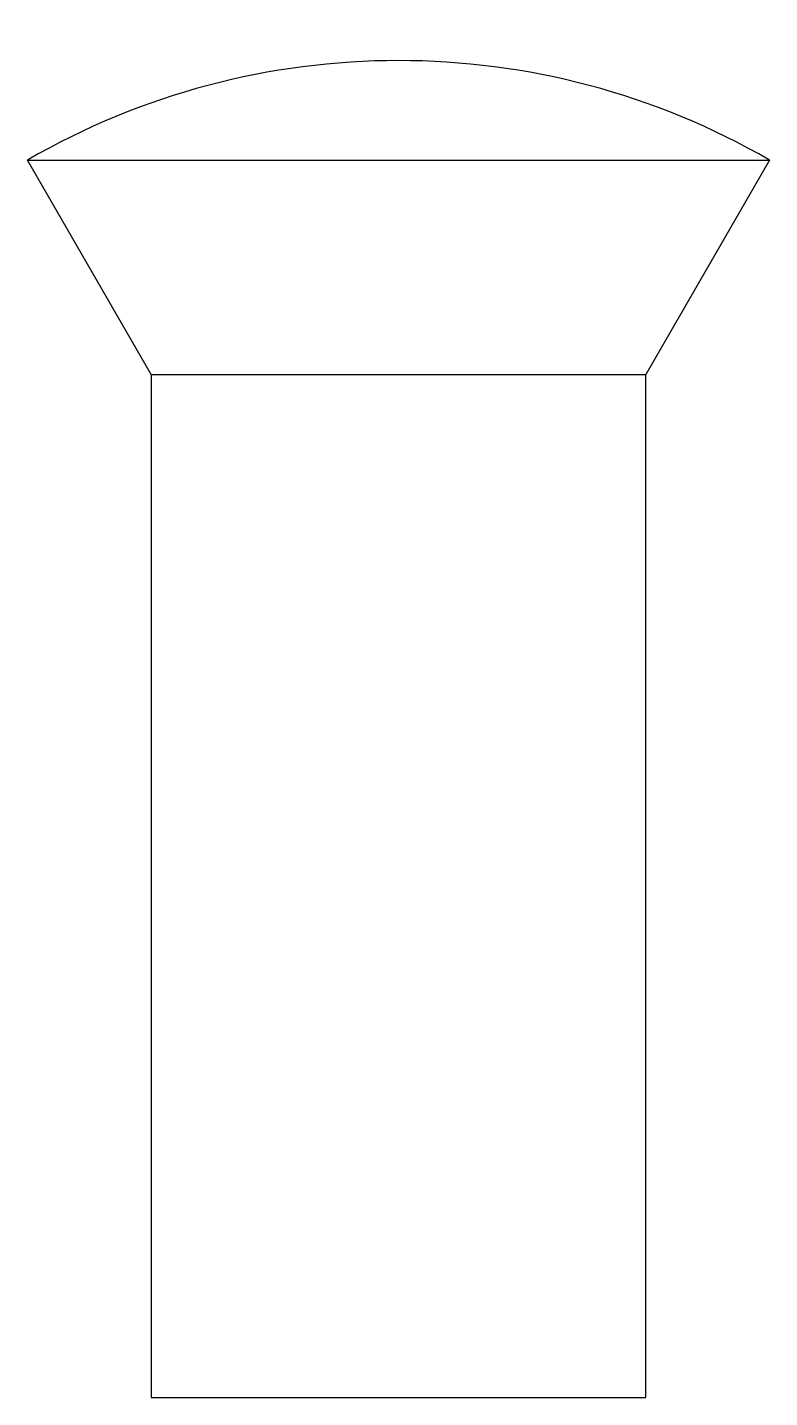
# Model space of a CAD drawing. Header units: millimetres. Extents: x -15 to 15, y -41.3 to 14.
import ezdxf

# ---------------------------------------------------------------- set-up
doc = ezdxf.new("R2010")
doc.units = ezdxf.units.MM
doc.header["$MEASUREMENT"] = 0

# ---------------------------------------------------------------- blocks, each defined once
blk = doc.blocks.new('Round Countersunk Head 60')
for p, q in [((-10, 0), (-15, 8.66)), ((-15, 8.66), (15, 8.66)), ((15, 8.66), (10, 0)), ((-10, 0), (10, 0)), ((-10, 0), (-10, -41.34)), ((10, -41.34), (10, 0)), ((-10, -41.34), (10, -41.34))]:
    blk.add_line(p, q)
blk.add_arc((0, -17.32), 29.999, 59.9993, 120.0007)
blk = doc.blocks.new('Flat Contersunk 60')
blk.add_blockref('Round Countersunk Head 60', (0, 0))
blk = doc.blocks.new('Flat Countersunk Head 90')
blk.add_blockref('Flat Contersunk 60', (0, 0))

msp = doc.modelspace()

# ---------------------------------------------------------------- block references
msp.add_blockref('Flat Countersunk Head 90', (0, 0))

doc.saveas('drawing.dxf')
